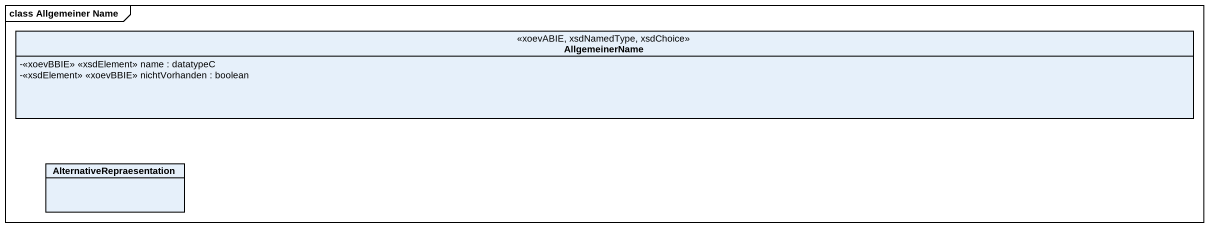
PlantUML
@startuml
mainframe class Allgemeiner Name
hide circle
hide empty members
skinparam classAttributeIconSize 0
class AllgemeinerName <<xoevABIE, xsdNamedType, xsdChoice>> {
  -<<xoevBBIE>> <<xsdElement>> name : datatypeC
  -<<xsdElement>> <<xoevBBIE>> nichtVorhanden : boolean
}
class AlternativeRepraesentation
@enduml
